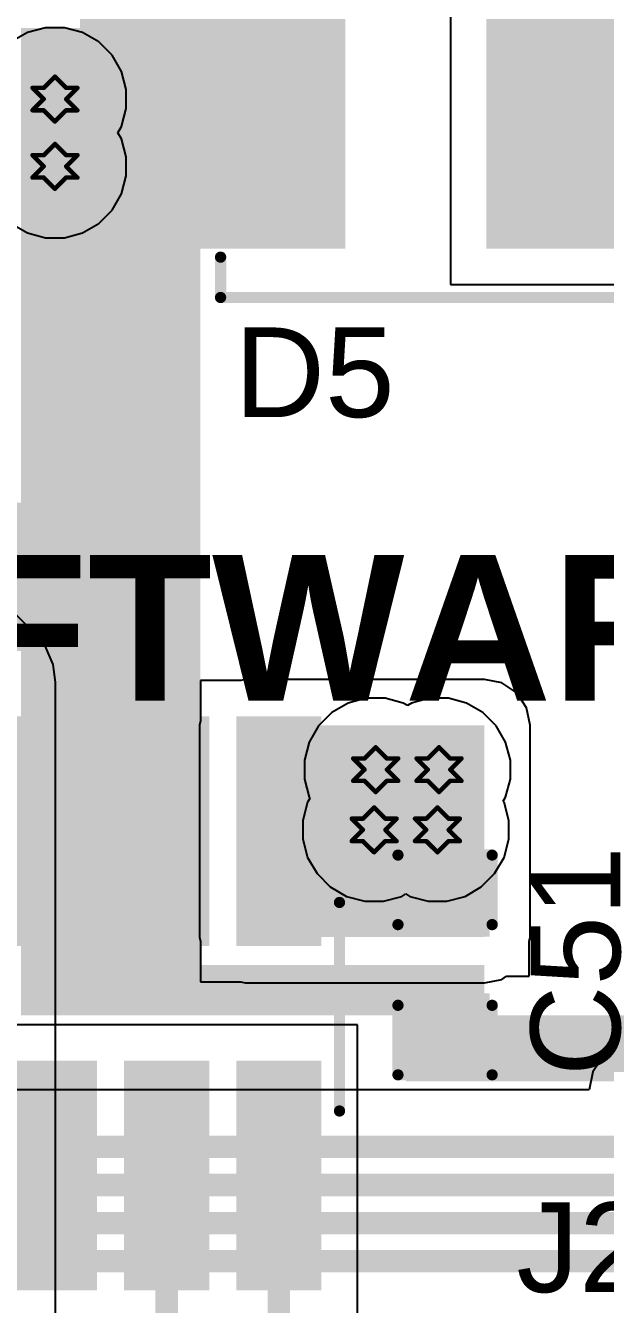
# Model space of a CAD drawing. Header units: inches. Extents: x -3 to 5437, y -3 to 5435.
# Drawn here: x 112.8 to 119.36, y 90.13 to 104.62 of the extents above; entities that cross this region are included whole.
import ezdxf

# ---------------------------------------------------------------- set-up
doc = ezdxf.new("R2010")
doc.units = ezdxf.units.IN
for name, color, linetype in [('Bottom Layer', 5, 'Continuous'), ('Bottom Solder', 6, 'Continuous'), ('Drill Drawing', 1, 'Continuous'), ('GND', 16, 'Continuous'), ('PWR', 76, 'Continuous'), ('Top Layer', 1, 'Continuous'), ('Top Overlay', 2, 'Continuous'), ('Top Paste', 8, 'Continuous'), ('Top Solder', 216, 'Continuous'), ('Via Holes', 16, 'Continuous')]:
    doc.layers.add(name, color=color, linetype=linetype)
doc.styles.add('Arial', font='', dxfattribs={"height": 0.2})
doc.styles.add('Arial_Bold', font='', dxfattribs={"height": 0.2})
doc.styles.get('Arial').set_extended_font_data('Arial')
doc.styles.get('Arial_Bold').set_extended_font_data('Arial', bold=True)

# ---------------------------------------------------------------- blocks, each defined once
blk = doc.blocks.new('SMB__116')
at = {"layer": 'Top Layer'}
for points in [[(-3.7, -1.2), (-3.7, 1.2), (-0.9, 1.2), (-0.9, -1.2)], [(0.9, -1.2), (0.9, 1.2), (3.7, 1.2), (3.7, -1.2)]]:
    blk.add_hatch(color=1, dxfattribs=at).paths.add_polyline_path(points)
at = {"layer": 'Top Overlay'}
for points in [[(2.591, 1.245), (4.826, 1.245), (4.826, 1.905), (2.591, 1.905)], [(3.734, -1.651), (4.826, -1.651), (4.826, 1.346), (3.734, 1.346)], [(2.591, -1.905), (4.826, -1.905), (4.826, -1.245), (2.591, -1.245)]]:
    blk.add_hatch(color=2, dxfattribs=at).paths.add_polyline_path(points)
at = {"layer": 'Top Paste'}
for points in [[(-3.7, -1.2), (-3.7, 1.2), (-0.9, 1.2), (-0.9, -1.2)], [(0.9, -1.2), (0.9, 1.2), (3.7, 1.2), (3.7, -1.2)]]:
    blk.add_hatch(color=8, dxfattribs=at).paths.add_polyline_path(points)
at = {"layer": 'Top Solder'}
for points in [[(-3.802, -1.302), (-3.802, 1.302), (-0.798, 1.302), (-0.798, -1.302)], [(0.798, -1.302), (0.798, 1.302), (3.802, 1.302), (3.802, -1.302)]]:
    blk.add_hatch(color=216, dxfattribs=at).paths.add_polyline_path(points)
at = {"layer": 'Top Overlay'}
for points in [[(-2.21, 1.854, 0.127, 0.127, 0), (2.591, 1.854, 0.127, 0.127, 0)], [(-2.21, 1.397, 0.127, 0.127, 0), (-2.21, 1.854, 0.127, 0.127, 0)], [(-2.21, -1.854, 0.127, 0.127, 0), (-2.21, -1.397, 0.127, 0.127, 0)], [(-2.21, -1.854, 0.127, 0.127, 0), (2.591, -1.854, 0.127, 0.127, 0)]]:
    blk.add_lwpolyline(points, format="xyseb", dxfattribs=at)
for points in [[(-2.242, 1.854, 0.0635, 0.0635, 1), (-2.178, 1.854, 0.0635, 0.0635, 1)], [(-2.242, 1.854, 0.0635, 0.0635, 1), (-2.178, 1.854, 0.0635, 0.0635, 1)], [(2.559, 1.854, 0.0635, 0.0635, 1), (2.623, 1.854, 0.0635, 0.0635, 1)], [(-2.242, 1.397, 0.0635, 0.0635, 1), (-2.178, 1.397, 0.0635, 0.0635, 1)], [(-2.242, -1.397, 0.0635, 0.0635, 1), (-2.178, -1.397, 0.0635, 0.0635, 1)], [(-2.242, -1.854, 0.0635, 0.0635, 1), (-2.178, -1.854, 0.0635, 0.0635, 1)], [(-2.242, -1.854, 0.0635, 0.0635, 1), (-2.178, -1.854, 0.0635, 0.0635, 1)], [(2.559, -1.854, 0.0635, 0.0635, 1), (2.623, -1.854, 0.0635, 0.0635, 1)]]:
    blk.add_lwpolyline(points, format="xyseb", close=True, dxfattribs=at)
blk = doc.blocks.new('20021121_00010C4LF__224')
at = {"layer": 'Top Layer'}
for points in [[(-2.92, 3.15), (-2.16, 3.15), (-2.16, 0.75), (-2.92, 0.75)], [(-1.65, 3.15), (-0.89, 3.15), (-0.89, 0.75), (-1.65, 0.75)], [(-0.38, 3.15), (0.38, 3.15), (0.38, 0.75), (-0.38, 0.75)], [(0.89, 3.15), (1.65, 3.15), (1.65, 0.75), (0.89, 0.75)], [(2.16, 3.15), (2.92, 3.15), (2.92, 0.75), (2.16, 0.75)], [(-2.92, -0.75), (-2.16, -0.75), (-2.16, -3.15), (-2.92, -3.15)], [(-1.65, -0.75), (-0.89, -0.75), (-0.89, -3.15), (-1.65, -3.15)], [(-0.38, -0.75), (0.38, -0.75), (0.38, -3.15), (-0.38, -3.15)], [(0.89, -0.75), (1.65, -0.75), (1.65, -3.15), (0.89, -3.15)], [(2.16, -0.75), (2.92, -0.75), (2.92, -3.15), (2.16, -3.15)]]:
    blk.add_hatch(color=1, dxfattribs=at).paths.add_polyline_path(points)
at = {"layer": 'Top Paste'}
for points in [[(-2.92, 3.15), (-2.16, 3.15), (-2.16, 0.75), (-2.92, 0.75)], [(-1.65, 3.15), (-0.89, 3.15), (-0.89, 0.75), (-1.65, 0.75)], [(-0.38, 3.15), (0.38, 3.15), (0.38, 0.75), (-0.38, 0.75)], [(0.89, 3.15), (1.65, 3.15), (1.65, 0.75), (0.89, 0.75)], [(2.16, 3.15), (2.92, 3.15), (2.92, 0.75), (2.16, 0.75)], [(-2.92, -0.75), (-2.16, -0.75), (-2.16, -3.15), (-2.92, -3.15)], [(-1.65, -0.75), (-0.89, -0.75), (-0.89, -3.15), (-1.65, -3.15)], [(-0.38, -0.75), (0.38, -0.75), (0.38, -3.15), (-0.38, -3.15)], [(0.89, -0.75), (1.65, -0.75), (1.65, -3.15), (0.89, -3.15)], [(2.16, -0.75), (2.92, -0.75), (2.92, -3.15), (2.16, -3.15)]]:
    blk.add_hatch(color=8, dxfattribs=at).paths.add_polyline_path(points)
at = {"layer": 'Top Solder'}
for points in [[(-3.022, 3.252), (-2.058, 3.252), (-2.058, 0.648), (-3.022, 0.648)], [(-1.752, 3.252), (-0.788, 3.252), (-0.788, 0.648), (-1.752, 0.648)], [(-0.482, 3.252), (0.482, 3.252), (0.482, 0.648), (-0.482, 0.648)], [(0.788, 3.252), (1.752, 3.252), (1.752, 0.648), (0.788, 0.648)], [(2.058, 3.252), (3.022, 3.252), (3.022, 0.648), (2.058, 0.648)], [(-3.022, -0.648), (-2.058, -0.648), (-2.058, -3.252), (-3.022, -3.252)], [(-1.752, -0.648), (-0.788, -0.648), (-0.788, -3.252), (-1.752, -3.252)], [(-0.482, -0.648), (0.482, -0.648), (0.482, -3.252), (-0.482, -3.252)], [(0.788, -0.648), (1.752, -0.648), (1.752, -3.252), (0.788, -3.252)], [(2.058, -0.648), (3.022, -0.648), (3.022, -3.252), (2.058, -3.252)]]:
    blk.add_hatch(color=216, dxfattribs=at).paths.add_polyline_path(points)
at = {"layer": 'Top Overlay'}
for points in [[(-3.226, 1.219, 0.127, 0.127, 0), (-3.226, -1.143, 0.127, 0.127, 0)], [(3.226, 1.219, 0.127, 0.127, 0), (3.226, -1.143, 0.127, 0.127, 0)]]:
    blk.add_lwpolyline(points, format="xyseb", dxfattribs=at)
for points in [[(-3.258, 1.219, 0.0635, 0.0635, 1), (-3.194, 1.219, 0.0635, 0.0635, 1)], [(3.194, 1.219, 0.0635, 0.0635, 1), (3.258, 1.219, 0.0635, 0.0635, 1)], [(-3.258, -1.143, 0.0635, 0.0635, 1), (-3.194, -1.143, 0.0635, 0.0635, 1)], [(3.194, -1.143, 0.0635, 0.0635, 1), (3.258, -1.143, 0.0635, 0.0635, 1)], [(-3.175, -1.956, 0.254, 0.254, 1), (-3.429, -1.956, 0.254, 0.254, 1)], [(-3.493, -1.956, 0.127, 0.127, 1), (-3.365, -1.956, 0.127, 0.127, 1)], [(-3.239, -1.956, 0.127, 0.127, 1), (-3.111, -1.956, 0.127, 0.127, 1)]]:
    blk.add_lwpolyline(points, format="xyseb", close=True, dxfattribs=at)
blk = doc.blocks.new('C__0603_467')
at = {"layer": 'Top Layer'}
for points in [[(-0.381, 0.445), (-0.381, -0.445), (-1.143, -0.445), (-1.143, 0.445)], [(1.143, 0.445), (1.143, -0.445), (0.381, -0.445), (0.381, 0.445)]]:
    blk.add_hatch(color=1, dxfattribs=at).paths.add_polyline_path(points)
at = {"layer": 'Top Paste'}
for points in [[(-0.381, 0.445), (-0.381, -0.445), (-1.143, -0.445), (-1.143, 0.445)], [(1.143, 0.445), (1.143, -0.445), (0.381, -0.445), (0.381, 0.445)]]:
    blk.add_hatch(color=8, dxfattribs=at).paths.add_polyline_path(points)
at = {"layer": 'Top Solder'}
for points in [[(-0.321, 0.504), (-0.321, -0.504), (-1.203, -0.504), (-1.203, 0.504)], [(1.203, 0.504), (1.203, -0.504), (0.321, -0.504), (0.321, 0.504)]]:
    blk.add_hatch(color=216, dxfattribs=at).paths.add_polyline_path(points)
at = {"layer": 'Top Overlay'}
for points in [[(-0.457, 0.533, 0.127, 0.127, 0), (-1.245, 0.533, 0.127, 0.127, 0)], [(-1.245, -0.533, 0.127, 0.127, 0), (-1.245, 0.533, 0.127, 0.127, 0)], [(1.245, 0.533, 0.127, 0.127, 0), (0.457, 0.533, 0.127, 0.127, 0)], [(1.245, -0.533, 0.127, 0.127, 0), (1.245, 0.533, 0.127, 0.127, 0)], [(-0.457, -0.533, 0.127, 0.127, 0), (-1.245, -0.533, 0.127, 0.127, 0)], [(1.245, -0.533, 0.127, 0.127, 0), (0.457, -0.533, 0.127, 0.127, 0)]]:
    blk.add_lwpolyline(points, format="xyseb", dxfattribs=at)
for points in [[(-1.276, 0.533, 0.0635, 0.0635, 1), (-1.213, 0.533, 0.0635, 0.0635, 1)], [(-1.276, 0.533, 0.0635, 0.0635, 1), (-1.213, 0.533, 0.0635, 0.0635, 1)], [(-0.489, 0.533, 0.0635, 0.0635, 1), (-0.425, 0.533, 0.0635, 0.0635, 1)], [(0.425, 0.533, 0.0635, 0.0635, 1), (0.489, 0.533, 0.0635, 0.0635, 1)], [(1.213, 0.533, 0.0635, 0.0635, 1), (1.276, 0.533, 0.0635, 0.0635, 1)], [(1.213, 0.533, 0.0635, 0.0635, 1), (1.276, 0.533, 0.0635, 0.0635, 1)], [(-1.276, -0.533, 0.0635, 0.0635, 1), (-1.213, -0.533, 0.0635, 0.0635, 1)], [(-1.276, -0.533, 0.0635, 0.0635, 1), (-1.213, -0.533, 0.0635, 0.0635, 1)], [(-0.489, -0.533, 0.0635, 0.0635, 1), (-0.425, -0.533, 0.0635, 0.0635, 1)], [(0.425, -0.533, 0.0635, 0.0635, 1), (0.489, -0.533, 0.0635, 0.0635, 1)], [(1.213, -0.533, 0.0635, 0.0635, 1), (1.276, -0.533, 0.0635, 0.0635, 1)], [(1.213, -0.533, 0.0635, 0.0635, 1), (1.276, -0.533, 0.0635, 0.0635, 1)]]:
    blk.add_lwpolyline(points, format="xyseb", close=True, dxfattribs=at)

msp = doc.modelspace()

# ---------------------------------------------------------------- hatches: boundary and pattern name
at = {"layer": 'Bottom Layer'}
h = msp.add_hatch(color=5, dxfattribs=at)
edge = h.paths.add_edge_path()
edge.add_arc((113.133, 103.785), 0.3, 0, 360)
h = msp.add_hatch(color=5, dxfattribs=at)
edge = h.paths.add_edge_path()
edge.add_arc((113.133, 103.023), 0.3, 0, 360)
h = msp.add_hatch(color=5, dxfattribs=at)
edge = h.paths.add_edge_path()
edge.add_arc((116.764, 96.19), 0.3, 0, 360)
h = msp.add_hatch(color=5, dxfattribs=at)
edge = h.paths.add_edge_path()
edge.add_arc((117.48, 96.19), 0.3, 0, 360)
h = msp.add_hatch(color=5, dxfattribs=at)
edge = h.paths.add_edge_path()
edge.add_arc((116.746, 95.508), 0.3, 0, 360)
h = msp.add_hatch(color=5, dxfattribs=at)
edge = h.paths.add_edge_path()
edge.add_arc((117.463, 95.508), 0.3, 0, 360)
at = {"layer": 'Bottom Solder'}
h = msp.add_hatch(color=6, dxfattribs=at)
edge = h.paths.add_edge_path()
edge.add_arc((113.133, 103.785), 0.15, 0, 360)
h = msp.add_hatch(color=6, dxfattribs=at)
edge = h.paths.add_edge_path()
edge.add_arc((113.133, 103.023), 0.15, 0, 360)
h = msp.add_hatch(color=6, dxfattribs=at)
edge = h.paths.add_edge_path()
edge.add_arc((116.764, 96.19), 0.15, 0, 360)
h = msp.add_hatch(color=6, dxfattribs=at)
edge = h.paths.add_edge_path()
edge.add_arc((117.48, 96.19), 0.15, 0, 360)
h = msp.add_hatch(color=6, dxfattribs=at)
edge = h.paths.add_edge_path()
edge.add_arc((116.746, 95.508), 0.15, 0, 360)
h = msp.add_hatch(color=6, dxfattribs=at)
edge = h.paths.add_edge_path()
edge.add_arc((117.463, 95.508), 0.15, 0, 360)
at = {"layer": 'GND'}
h = msp.add_hatch(color=16, dxfattribs=at)
edge = h.paths.add_edge_path()
edge.add_arc((113.133, 103.785), 0.3, 0, 360)
h = msp.add_hatch(color=16, dxfattribs=at)
edge = h.paths.add_edge_path()
edge.add_arc((113.133, 103.023), 0.3, 0, 360)
h = msp.add_hatch(color=16, dxfattribs=at)
edge = h.paths.add_edge_path()
edge.add_arc((116.764, 96.19), 0.3, 0, 360)
h = msp.add_hatch(color=16, dxfattribs=at)
edge = h.paths.add_edge_path()
edge.add_arc((117.48, 96.19), 0.3, 0, 360)
h = msp.add_hatch(color=16, dxfattribs=at)
edge = h.paths.add_edge_path()
edge.add_arc((116.746, 95.508), 0.3, 0, 360)
h = msp.add_hatch(color=16, dxfattribs=at)
edge = h.paths.add_edge_path()
edge.add_arc((117.463, 95.508), 0.3, 0, 360)
at = {"layer": 'PWR'}
h = msp.add_hatch(color=76, dxfattribs=at)
edge = h.paths.add_edge_path()
edge.add_arc((113.133, 103.785), 0.3, 0, 360)
h = msp.add_hatch(color=76, dxfattribs=at)
edge = h.paths.add_edge_path()
edge.add_arc((113.133, 103.023), 0.3, 0, 360)
h = msp.add_hatch(color=76, dxfattribs=at)
edge = h.paths.add_edge_path()
edge.add_arc((116.764, 96.19), 0.3, 0, 360)
h = msp.add_hatch(color=76, dxfattribs=at)
edge = h.paths.add_edge_path()
edge.add_arc((117.48, 96.19), 0.3, 0, 360)
h = msp.add_hatch(color=76, dxfattribs=at)
edge = h.paths.add_edge_path()
edge.add_arc((116.746, 95.508), 0.3, 0, 360)
h = msp.add_hatch(color=76, dxfattribs=at)
edge = h.paths.add_edge_path()
edge.add_arc((117.463, 95.508), 0.3, 0, 360)
at = {"layer": 'Top Layer'}
for points in [[(114.778, 104.592), (112.748, 104.592), (112.748, 93.597), (114.778, 93.597)], [(110.208, 97.533), (113.966, 97.533), (113.966, 99.213), (110.208, 99.213)], [(115.288, 94.293), (117.994, 94.293), (117.994, 96.693), (115.288, 96.693)], [(112.748, 93.409), (117.994, 93.409), (117.994, 93.978), (112.748, 93.978)], [(117.105, 92.66), (117.994, 92.66), (117.994, 93.978), (117.105, 93.978)], [(117.105, 92.66), (128.448, 92.66), (128.448, 93.409), (117.105, 93.409)]]:
    msp.add_hatch(color=1, dxfattribs=at).paths.add_polyline_path(points)
h = msp.add_hatch(color=1, dxfattribs=at)
edge = h.paths.add_edge_path()
edge.add_arc((113.133, 103.785), 0.3, 0, 360)
h = msp.add_hatch(color=1, dxfattribs=at)
edge = h.paths.add_edge_path()
edge.add_arc((113.133, 103.023), 0.3, 0, 360)
h = msp.add_hatch(color=1, dxfattribs=at)
edge = h.paths.add_edge_path()
edge.add_arc((116.764, 96.19), 0.3, 0, 360)
h = msp.add_hatch(color=1, dxfattribs=at)
edge = h.paths.add_edge_path()
edge.add_arc((117.48, 96.19), 0.3, 0, 360)
h = msp.add_hatch(color=1, dxfattribs=at)
edge = h.paths.add_edge_path()
edge.add_arc((116.746, 95.508), 0.3, 0, 360)
h = msp.add_hatch(color=1, dxfattribs=at)
edge = h.paths.add_edge_path()
edge.add_arc((117.463, 95.508), 0.3, 0, 360)
at = {"layer": 'Top Solder'}
h = msp.add_hatch(color=216, dxfattribs=at)
edge = h.paths.add_edge_path()
edge.add_arc((113.133, 103.785), 0.15, 0, 360)
h = msp.add_hatch(color=216, dxfattribs=at)
edge = h.paths.add_edge_path()
edge.add_arc((113.133, 103.023), 0.15, 0, 360)
h = msp.add_hatch(color=216, dxfattribs=at)
edge = h.paths.add_edge_path()
edge.add_arc((116.764, 96.19), 0.15, 0, 360)
h = msp.add_hatch(color=216, dxfattribs=at)
edge = h.paths.add_edge_path()
edge.add_arc((117.48, 96.19), 0.15, 0, 360)
h = msp.add_hatch(color=216, dxfattribs=at)
edge = h.paths.add_edge_path()
edge.add_arc((116.746, 95.508), 0.15, 0, 360)
h = msp.add_hatch(color=216, dxfattribs=at)
edge = h.paths.add_edge_path()
edge.add_arc((117.463, 95.508), 0.15, 0, 360)
at = {"layer": 'Via Holes'}
h = msp.add_hatch(color=7, dxfattribs=at)
edge = h.paths.add_edge_path()
edge.add_arc((113.133, 103.785), 0.15, 0, 360)
h = msp.add_hatch(color=7, dxfattribs=at)
edge = h.paths.add_edge_path()
edge.add_arc((113.133, 103.023), 0.15, 0, 360)
h = msp.add_hatch(color=7, dxfattribs=at)
edge = h.paths.add_edge_path()
edge.add_arc((116.764, 96.19), 0.15, 0, 360)
h = msp.add_hatch(color=7, dxfattribs=at)
edge = h.paths.add_edge_path()
edge.add_arc((117.48, 96.19), 0.15, 0, 360)
h = msp.add_hatch(color=7, dxfattribs=at)
edge = h.paths.add_edge_path()
edge.add_arc((116.746, 95.508), 0.15, 0, 360)
h = msp.add_hatch(color=7, dxfattribs=at)
edge = h.paths.add_edge_path()
edge.add_arc((117.463, 95.508), 0.15, 0, 360)

# ---------------------------------------------------------------- linework, layer by layer
at = {"layer": 'Bottom Layer'}
for p, q in [((116.452, 96.943), (116.268, 96.836)), ((116.657, 96.998), (116.452, 96.943)), ((116.87, 96.998), (116.657, 96.998)), ((117.076, 96.943), (116.87, 96.998)), ((117.122, 96.916), (117.076, 96.943)), ((117.168, 96.943), (117.122, 96.916)), ((117.374, 96.998), (117.168, 96.943)), ((117.587, 96.998), (117.374, 96.998)), ((117.792, 96.943), (117.587, 96.998)), ((117.976, 96.836), (117.792, 96.943)), ((116.268, 96.836), (116.117, 96.686)), ((118.127, 96.686), (117.976, 96.836)), ((116.117, 96.686), (116.011, 96.502)), ((118.233, 96.502), (118.127, 96.686)), ((116.011, 96.502), (115.956, 96.296)), ((118.288, 96.296), (118.233, 96.502)), ((115.956, 96.296), (115.956, 96.083)), ((118.288, 96.083), (118.288, 96.296)), ((115.956, 96.083), (116.011, 95.878)), ((118.233, 95.878), (118.288, 96.083)), ((115.993, 95.82), (115.938, 95.615)), ((116.019, 95.864), (115.993, 95.82)), ((116.011, 95.878), (116.019, 95.864)), ((118.208, 95.834), (118.233, 95.878)), ((118.216, 95.82), (118.208, 95.834)), ((118.271, 95.615), (118.216, 95.82)), ((115.938, 95.615), (115.938, 95.402)), ((118.271, 95.402), (118.271, 95.615)), ((115.938, 95.402), (115.993, 95.196)), ((118.216, 95.196), (118.271, 95.402)), ((115.993, 95.196), (116.1, 95.012)), ((118.109, 95.012), (118.216, 95.196)), ((116.1, 95.012), (116.25, 94.862)), ((117.959, 94.862), (118.109, 95.012)), ((116.25, 94.862), (116.434, 94.755)), ((116.434, 94.755), (116.64, 94.7)), ((116.853, 94.7), (117.058, 94.755)), ((117.058, 94.755), (117.105, 94.782)), ((117.105, 94.782), (117.151, 94.755)), ((117.151, 94.755), (117.356, 94.7)), ((117.569, 94.7), (117.775, 94.755)), ((117.775, 94.755), (117.959, 94.862)), ((116.64, 94.7), (116.853, 94.7)), ((117.356, 94.7), (117.569, 94.7)), ((119.513, 93.128), (119.361, 92.976)), ((119.361, 92.976), (119.221, 92.766)), ((119.221, 92.766), (119.181, 92.565)), ((119.181, 92.565), (110.445, 92.565))]:
    msp.add_line(p, q, dxfattribs=at)
for points in [[(110.176, 91.918, 0.254, 0.254, 0), (118.78, 91.918, 0.254, 0.254, 0)], [(118.78, 91.918, 0.254, 0.254, 0), (119.666, 91.918, 0.254, 0.254, 0)], [(109.998, 91.486, 0.254, 0.254, 0), (137.94, 91.486, 0.254, 0.254, 0)], [(109.819, 91.054, 0.254, 0.254, 0), (137.761, 91.054, 0.254, 0.254, 0)], [(109.64, 90.622, 0.254, 0.254, 0), (137.582, 90.622, 0.254, 0.254, 0)]]:
    msp.add_lwpolyline(points, format="xyseb", dxfattribs=at)
msp.add_lwpolyline([(118.716, 91.918, 0.127, 0.127, 1), (118.843, 91.918, 0.127, 0.127, 1)], format="xyseb", close=True, dxfattribs=at)
msp.add_lwpolyline([(118.716, 91.918, 0.127, 0.127, 1), (118.843, 91.918, 0.127, 0.127, 1)], format="xyseb", close=True, dxfattribs=at)
at = {"layer": 'Drill Drawing'}
for points in [[(113.006, 103.912, 0.0508, 0.0508, 0), (113.133, 104.039, 0.0508, 0.0508, 0)], [(113.133, 104.039, 0.0508, 0.0508, 0), (113.26, 103.912, 0.0508, 0.0508, 0)], [(112.879, 103.912, 0.0508, 0.0508, 0), (113.006, 103.785, 0.0508, 0.0508, 0)], [(112.879, 103.912, 0.0508, 0.0508, 0), (113.006, 103.912, 0.0508, 0.0508, 0)], [(113.26, 103.912, 0.0508, 0.0508, 0), (113.387, 103.912, 0.0508, 0.0508, 0)], [(113.26, 103.785, 0.0508, 0.0508, 0), (113.387, 103.912, 0.0508, 0.0508, 0)], [(112.879, 103.658, 0.0508, 0.0508, 0), (113.006, 103.785, 0.0508, 0.0508, 0)], [(113.26, 103.785, 0.0508, 0.0508, 0), (113.387, 103.658, 0.0508, 0.0508, 0)], [(112.879, 103.658, 0.0508, 0.0508, 0), (113.006, 103.658, 0.0508, 0.0508, 0)], [(113.006, 103.658, 0.0508, 0.0508, 0), (113.133, 103.531, 0.0508, 0.0508, 0)], [(113.133, 103.531, 0.0508, 0.0508, 0), (113.26, 103.658, 0.0508, 0.0508, 0)], [(113.26, 103.658, 0.0508, 0.0508, 0), (113.387, 103.658, 0.0508, 0.0508, 0)], [(113.006, 103.15, 0.0508, 0.0508, 0), (113.133, 103.277, 0.0508, 0.0508, 0)], [(113.133, 103.277, 0.0508, 0.0508, 0), (113.26, 103.15, 0.0508, 0.0508, 0)], [(112.879, 103.15, 0.0508, 0.0508, 0), (113.006, 103.023, 0.0508, 0.0508, 0)], [(112.879, 103.15, 0.0508, 0.0508, 0), (113.006, 103.15, 0.0508, 0.0508, 0)], [(113.26, 103.15, 0.0508, 0.0508, 0), (113.387, 103.15, 0.0508, 0.0508, 0)], [(113.26, 103.023, 0.0508, 0.0508, 0), (113.387, 103.15, 0.0508, 0.0508, 0)], [(112.879, 102.896, 0.0508, 0.0508, 0), (113.006, 103.023, 0.0508, 0.0508, 0)], [(113.26, 103.023, 0.0508, 0.0508, 0), (113.387, 102.896, 0.0508, 0.0508, 0)], [(112.879, 102.896, 0.0508, 0.0508, 0), (113.006, 102.896, 0.0508, 0.0508, 0)], [(113.006, 102.896, 0.0508, 0.0508, 0), (113.133, 102.769, 0.0508, 0.0508, 0)], [(113.133, 102.769, 0.0508, 0.0508, 0), (113.26, 102.896, 0.0508, 0.0508, 0)], [(113.26, 102.896, 0.0508, 0.0508, 0), (113.387, 102.896, 0.0508, 0.0508, 0)], [(116.637, 96.317, 0.0508, 0.0508, 0), (116.764, 96.444, 0.0508, 0.0508, 0)], [(116.764, 96.444, 0.0508, 0.0508, 0), (116.891, 96.317, 0.0508, 0.0508, 0)], [(117.353, 96.317, 0.0508, 0.0508, 0), (117.48, 96.444, 0.0508, 0.0508, 0)], [(117.48, 96.444, 0.0508, 0.0508, 0), (117.607, 96.317, 0.0508, 0.0508, 0)], [(116.51, 96.317, 0.0508, 0.0508, 0), (116.637, 96.19, 0.0508, 0.0508, 0)], [(116.51, 96.317, 0.0508, 0.0508, 0), (116.637, 96.317, 0.0508, 0.0508, 0)], [(116.891, 96.317, 0.0508, 0.0508, 0), (117.018, 96.317, 0.0508, 0.0508, 0)], [(116.891, 96.19, 0.0508, 0.0508, 0), (117.018, 96.317, 0.0508, 0.0508, 0)], [(117.226, 96.317, 0.0508, 0.0508, 0), (117.353, 96.19, 0.0508, 0.0508, 0)], [(117.226, 96.317, 0.0508, 0.0508, 0), (117.353, 96.317, 0.0508, 0.0508, 0)], [(117.607, 96.317, 0.0508, 0.0508, 0), (117.734, 96.317, 0.0508, 0.0508, 0)], [(117.607, 96.19, 0.0508, 0.0508, 0), (117.734, 96.317, 0.0508, 0.0508, 0)], [(116.51, 96.063, 0.0508, 0.0508, 0), (116.637, 96.19, 0.0508, 0.0508, 0)], [(116.891, 96.19, 0.0508, 0.0508, 0), (117.018, 96.063, 0.0508, 0.0508, 0)], [(117.226, 96.063, 0.0508, 0.0508, 0), (117.353, 96.19, 0.0508, 0.0508, 0)], [(117.607, 96.19, 0.0508, 0.0508, 0), (117.734, 96.063, 0.0508, 0.0508, 0)], [(116.51, 96.063, 0.0508, 0.0508, 0), (116.637, 96.063, 0.0508, 0.0508, 0)], [(116.637, 96.063, 0.0508, 0.0508, 0), (116.764, 95.936, 0.0508, 0.0508, 0)], [(116.764, 95.936, 0.0508, 0.0508, 0), (116.891, 96.063, 0.0508, 0.0508, 0)], [(116.891, 96.063, 0.0508, 0.0508, 0), (117.018, 96.063, 0.0508, 0.0508, 0)], [(117.226, 96.063, 0.0508, 0.0508, 0), (117.353, 96.063, 0.0508, 0.0508, 0)], [(117.353, 96.063, 0.0508, 0.0508, 0), (117.48, 95.936, 0.0508, 0.0508, 0)], [(117.48, 95.936, 0.0508, 0.0508, 0), (117.607, 96.063, 0.0508, 0.0508, 0)], [(117.607, 96.063, 0.0508, 0.0508, 0), (117.734, 96.063, 0.0508, 0.0508, 0)], [(116.619, 95.635, 0.0508, 0.0508, 0), (116.746, 95.762, 0.0508, 0.0508, 0)], [(116.746, 95.762, 0.0508, 0.0508, 0), (116.873, 95.635, 0.0508, 0.0508, 0)], [(117.336, 95.635, 0.0508, 0.0508, 0), (117.463, 95.762, 0.0508, 0.0508, 0)], [(117.463, 95.762, 0.0508, 0.0508, 0), (117.59, 95.635, 0.0508, 0.0508, 0)], [(116.492, 95.635, 0.0508, 0.0508, 0), (116.619, 95.508, 0.0508, 0.0508, 0)], [(116.492, 95.635, 0.0508, 0.0508, 0), (116.619, 95.635, 0.0508, 0.0508, 0)], [(116.873, 95.635, 0.0508, 0.0508, 0), (117, 95.635, 0.0508, 0.0508, 0)], [(116.873, 95.508, 0.0508, 0.0508, 0), (117, 95.635, 0.0508, 0.0508, 0)], [(117.209, 95.635, 0.0508, 0.0508, 0), (117.336, 95.508, 0.0508, 0.0508, 0)], [(117.209, 95.635, 0.0508, 0.0508, 0), (117.336, 95.635, 0.0508, 0.0508, 0)], [(117.59, 95.635, 0.0508, 0.0508, 0), (117.717, 95.635, 0.0508, 0.0508, 0)], [(117.59, 95.508, 0.0508, 0.0508, 0), (117.717, 95.635, 0.0508, 0.0508, 0)], [(116.492, 95.381, 0.0508, 0.0508, 0), (116.619, 95.508, 0.0508, 0.0508, 0)], [(116.873, 95.508, 0.0508, 0.0508, 0), (117, 95.381, 0.0508, 0.0508, 0)], [(117.209, 95.381, 0.0508, 0.0508, 0), (117.336, 95.508, 0.0508, 0.0508, 0)], [(117.59, 95.508, 0.0508, 0.0508, 0), (117.717, 95.381, 0.0508, 0.0508, 0)], [(116.492, 95.381, 0.0508, 0.0508, 0), (116.619, 95.381, 0.0508, 0.0508, 0)], [(116.619, 95.381, 0.0508, 0.0508, 0), (116.746, 95.254, 0.0508, 0.0508, 0)], [(116.746, 95.254, 0.0508, 0.0508, 0), (116.873, 95.381, 0.0508, 0.0508, 0)], [(116.873, 95.381, 0.0508, 0.0508, 0), (117, 95.381, 0.0508, 0.0508, 0)], [(117.209, 95.381, 0.0508, 0.0508, 0), (117.336, 95.381, 0.0508, 0.0508, 0)], [(117.336, 95.381, 0.0508, 0.0508, 0), (117.463, 95.254, 0.0508, 0.0508, 0)], [(117.463, 95.254, 0.0508, 0.0508, 0), (117.59, 95.381, 0.0508, 0.0508, 0)], [(117.59, 95.381, 0.0508, 0.0508, 0), (117.717, 95.381, 0.0508, 0.0508, 0)]]:
    msp.add_lwpolyline(points, format="xyseb", dxfattribs=at)
for points in [[(113.121, 104.039, 0.0254, 0.0254, 1), (113.146, 104.039, 0.0254, 0.0254, 1)], [(113.121, 104.039, 0.0254, 0.0254, 1), (113.146, 104.039, 0.0254, 0.0254, 1)], [(112.867, 103.912, 0.0254, 0.0254, 1), (112.892, 103.912, 0.0254, 0.0254, 1)], [(112.867, 103.912, 0.0254, 0.0254, 1), (112.892, 103.912, 0.0254, 0.0254, 1)], [(112.994, 103.912, 0.0254, 0.0254, 1), (113.019, 103.912, 0.0254, 0.0254, 1)], [(112.994, 103.912, 0.0254, 0.0254, 1), (113.019, 103.912, 0.0254, 0.0254, 1)], [(113.248, 103.912, 0.0254, 0.0254, 1), (113.273, 103.912, 0.0254, 0.0254, 1)], [(113.248, 103.912, 0.0254, 0.0254, 1), (113.273, 103.912, 0.0254, 0.0254, 1)], [(113.375, 103.912, 0.0254, 0.0254, 1), (113.4, 103.912, 0.0254, 0.0254, 1)], [(113.375, 103.912, 0.0254, 0.0254, 1), (113.4, 103.912, 0.0254, 0.0254, 1)], [(112.994, 103.785, 0.0254, 0.0254, 1), (113.019, 103.785, 0.0254, 0.0254, 1)], [(112.994, 103.785, 0.0254, 0.0254, 1), (113.019, 103.785, 0.0254, 0.0254, 1)], [(113.248, 103.785, 0.0254, 0.0254, 1), (113.273, 103.785, 0.0254, 0.0254, 1)], [(113.248, 103.785, 0.0254, 0.0254, 1), (113.273, 103.785, 0.0254, 0.0254, 1)], [(112.867, 103.658, 0.0254, 0.0254, 1), (112.892, 103.658, 0.0254, 0.0254, 1)], [(112.867, 103.658, 0.0254, 0.0254, 1), (112.892, 103.658, 0.0254, 0.0254, 1)], [(112.994, 103.658, 0.0254, 0.0254, 1), (113.019, 103.658, 0.0254, 0.0254, 1)], [(112.994, 103.658, 0.0254, 0.0254, 1), (113.019, 103.658, 0.0254, 0.0254, 1)], [(113.248, 103.658, 0.0254, 0.0254, 1), (113.273, 103.658, 0.0254, 0.0254, 1)], [(113.248, 103.658, 0.0254, 0.0254, 1), (113.273, 103.658, 0.0254, 0.0254, 1)], [(113.375, 103.658, 0.0254, 0.0254, 1), (113.4, 103.658, 0.0254, 0.0254, 1)], [(113.375, 103.658, 0.0254, 0.0254, 1), (113.4, 103.658, 0.0254, 0.0254, 1)], [(113.121, 103.531, 0.0254, 0.0254, 1), (113.146, 103.531, 0.0254, 0.0254, 1)], [(113.121, 103.531, 0.0254, 0.0254, 1), (113.146, 103.531, 0.0254, 0.0254, 1)], [(113.121, 103.277, 0.0254, 0.0254, 1), (113.146, 103.277, 0.0254, 0.0254, 1)], [(113.121, 103.277, 0.0254, 0.0254, 1), (113.146, 103.277, 0.0254, 0.0254, 1)], [(112.867, 103.15, 0.0254, 0.0254, 1), (112.892, 103.15, 0.0254, 0.0254, 1)], [(112.867, 103.15, 0.0254, 0.0254, 1), (112.892, 103.15, 0.0254, 0.0254, 1)], [(112.994, 103.15, 0.0254, 0.0254, 1), (113.019, 103.15, 0.0254, 0.0254, 1)], [(112.994, 103.15, 0.0254, 0.0254, 1), (113.019, 103.15, 0.0254, 0.0254, 1)], [(113.248, 103.15, 0.0254, 0.0254, 1), (113.273, 103.15, 0.0254, 0.0254, 1)], [(113.248, 103.15, 0.0254, 0.0254, 1), (113.273, 103.15, 0.0254, 0.0254, 1)], [(113.375, 103.15, 0.0254, 0.0254, 1), (113.4, 103.15, 0.0254, 0.0254, 1)], [(113.375, 103.15, 0.0254, 0.0254, 1), (113.4, 103.15, 0.0254, 0.0254, 1)], [(112.994, 103.023, 0.0254, 0.0254, 1), (113.019, 103.023, 0.0254, 0.0254, 1)], [(112.994, 103.023, 0.0254, 0.0254, 1), (113.019, 103.023, 0.0254, 0.0254, 1)], [(113.248, 103.023, 0.0254, 0.0254, 1), (113.273, 103.023, 0.0254, 0.0254, 1)], [(113.248, 103.023, 0.0254, 0.0254, 1), (113.273, 103.023, 0.0254, 0.0254, 1)], [(112.867, 102.896, 0.0254, 0.0254, 1), (112.892, 102.896, 0.0254, 0.0254, 1)], [(112.867, 102.896, 0.0254, 0.0254, 1), (112.892, 102.896, 0.0254, 0.0254, 1)], [(112.994, 102.896, 0.0254, 0.0254, 1), (113.019, 102.896, 0.0254, 0.0254, 1)], [(112.994, 102.896, 0.0254, 0.0254, 1), (113.019, 102.896, 0.0254, 0.0254, 1)], [(113.248, 102.896, 0.0254, 0.0254, 1), (113.273, 102.896, 0.0254, 0.0254, 1)], [(113.248, 102.896, 0.0254, 0.0254, 1), (113.273, 102.896, 0.0254, 0.0254, 1)], [(113.375, 102.896, 0.0254, 0.0254, 1), (113.4, 102.896, 0.0254, 0.0254, 1)], [(113.375, 102.896, 0.0254, 0.0254, 1), (113.4, 102.896, 0.0254, 0.0254, 1)], [(113.121, 102.769, 0.0254, 0.0254, 1), (113.146, 102.769, 0.0254, 0.0254, 1)], [(113.121, 102.769, 0.0254, 0.0254, 1), (113.146, 102.769, 0.0254, 0.0254, 1)], [(116.751, 96.444, 0.0254, 0.0254, 1), (116.776, 96.444, 0.0254, 0.0254, 1)], [(116.751, 96.444, 0.0254, 0.0254, 1), (116.776, 96.444, 0.0254, 0.0254, 1)], [(117.468, 96.444, 0.0254, 0.0254, 1), (117.493, 96.444, 0.0254, 0.0254, 1)], [(117.468, 96.444, 0.0254, 0.0254, 1), (117.493, 96.444, 0.0254, 0.0254, 1)], [(116.497, 96.317, 0.0254, 0.0254, 1), (116.522, 96.317, 0.0254, 0.0254, 1)], [(116.497, 96.317, 0.0254, 0.0254, 1), (116.522, 96.317, 0.0254, 0.0254, 1)], [(116.624, 96.317, 0.0254, 0.0254, 1), (116.65, 96.317, 0.0254, 0.0254, 1)], [(116.624, 96.317, 0.0254, 0.0254, 1), (116.65, 96.317, 0.0254, 0.0254, 1)], [(116.878, 96.317, 0.0254, 0.0254, 1), (116.903, 96.317, 0.0254, 0.0254, 1)], [(116.878, 96.317, 0.0254, 0.0254, 1), (116.903, 96.317, 0.0254, 0.0254, 1)], [(117.005, 96.317, 0.0254, 0.0254, 1), (117.031, 96.317, 0.0254, 0.0254, 1)], [(117.005, 96.317, 0.0254, 0.0254, 1), (117.031, 96.317, 0.0254, 0.0254, 1)], [(117.214, 96.317, 0.0254, 0.0254, 1), (117.239, 96.317, 0.0254, 0.0254, 1)], [(117.214, 96.317, 0.0254, 0.0254, 1), (117.239, 96.317, 0.0254, 0.0254, 1)], [(117.341, 96.317, 0.0254, 0.0254, 1), (117.366, 96.317, 0.0254, 0.0254, 1)], [(117.341, 96.317, 0.0254, 0.0254, 1), (117.366, 96.317, 0.0254, 0.0254, 1)], [(117.595, 96.317, 0.0254, 0.0254, 1), (117.62, 96.317, 0.0254, 0.0254, 1)], [(117.595, 96.317, 0.0254, 0.0254, 1), (117.62, 96.317, 0.0254, 0.0254, 1)], [(117.722, 96.317, 0.0254, 0.0254, 1), (117.747, 96.317, 0.0254, 0.0254, 1)], [(117.722, 96.317, 0.0254, 0.0254, 1), (117.747, 96.317, 0.0254, 0.0254, 1)], [(116.624, 96.19, 0.0254, 0.0254, 1), (116.65, 96.19, 0.0254, 0.0254, 1)], [(116.624, 96.19, 0.0254, 0.0254, 1), (116.65, 96.19, 0.0254, 0.0254, 1)], [(116.878, 96.19, 0.0254, 0.0254, 1), (116.903, 96.19, 0.0254, 0.0254, 1)], [(116.878, 96.19, 0.0254, 0.0254, 1), (116.903, 96.19, 0.0254, 0.0254, 1)], [(117.341, 96.19, 0.0254, 0.0254, 1), (117.366, 96.19, 0.0254, 0.0254, 1)], [(117.341, 96.19, 0.0254, 0.0254, 1), (117.366, 96.19, 0.0254, 0.0254, 1)], [(117.595, 96.19, 0.0254, 0.0254, 1), (117.62, 96.19, 0.0254, 0.0254, 1)], [(117.595, 96.19, 0.0254, 0.0254, 1), (117.62, 96.19, 0.0254, 0.0254, 1)], [(116.497, 96.063, 0.0254, 0.0254, 1), (116.522, 96.063, 0.0254, 0.0254, 1)], [(116.497, 96.063, 0.0254, 0.0254, 1), (116.522, 96.063, 0.0254, 0.0254, 1)], [(116.624, 96.063, 0.0254, 0.0254, 1), (116.65, 96.063, 0.0254, 0.0254, 1)], [(116.624, 96.063, 0.0254, 0.0254, 1), (116.65, 96.063, 0.0254, 0.0254, 1)], [(116.878, 96.063, 0.0254, 0.0254, 1), (116.903, 96.063, 0.0254, 0.0254, 1)], [(116.878, 96.063, 0.0254, 0.0254, 1), (116.903, 96.063, 0.0254, 0.0254, 1)], [(117.005, 96.063, 0.0254, 0.0254, 1), (117.031, 96.063, 0.0254, 0.0254, 1)], [(117.005, 96.063, 0.0254, 0.0254, 1), (117.031, 96.063, 0.0254, 0.0254, 1)], [(117.214, 96.063, 0.0254, 0.0254, 1), (117.239, 96.063, 0.0254, 0.0254, 1)], [(117.214, 96.063, 0.0254, 0.0254, 1), (117.239, 96.063, 0.0254, 0.0254, 1)], [(117.341, 96.063, 0.0254, 0.0254, 1), (117.366, 96.063, 0.0254, 0.0254, 1)], [(117.341, 96.063, 0.0254, 0.0254, 1), (117.366, 96.063, 0.0254, 0.0254, 1)], [(117.595, 96.063, 0.0254, 0.0254, 1), (117.62, 96.063, 0.0254, 0.0254, 1)], [(117.595, 96.063, 0.0254, 0.0254, 1), (117.62, 96.063, 0.0254, 0.0254, 1)], [(117.722, 96.063, 0.0254, 0.0254, 1), (117.747, 96.063, 0.0254, 0.0254, 1)], [(117.722, 96.063, 0.0254, 0.0254, 1), (117.747, 96.063, 0.0254, 0.0254, 1)], [(116.751, 95.936, 0.0254, 0.0254, 1), (116.776, 95.936, 0.0254, 0.0254, 1)], [(116.751, 95.936, 0.0254, 0.0254, 1), (116.776, 95.936, 0.0254, 0.0254, 1)], [(117.468, 95.936, 0.0254, 0.0254, 1), (117.493, 95.936, 0.0254, 0.0254, 1)], [(117.468, 95.936, 0.0254, 0.0254, 1), (117.493, 95.936, 0.0254, 0.0254, 1)], [(116.734, 95.762, 0.0254, 0.0254, 1), (116.759, 95.762, 0.0254, 0.0254, 1)], [(116.734, 95.762, 0.0254, 0.0254, 1), (116.759, 95.762, 0.0254, 0.0254, 1)], [(117.45, 95.762, 0.0254, 0.0254, 1), (117.475, 95.762, 0.0254, 0.0254, 1)], [(117.45, 95.762, 0.0254, 0.0254, 1), (117.475, 95.762, 0.0254, 0.0254, 1)], [(116.48, 95.635, 0.0254, 0.0254, 1), (116.505, 95.635, 0.0254, 0.0254, 1)], [(116.48, 95.635, 0.0254, 0.0254, 1), (116.505, 95.635, 0.0254, 0.0254, 1)], [(116.607, 95.635, 0.0254, 0.0254, 1), (116.632, 95.635, 0.0254, 0.0254, 1)], [(116.607, 95.635, 0.0254, 0.0254, 1), (116.632, 95.635, 0.0254, 0.0254, 1)], [(116.861, 95.635, 0.0254, 0.0254, 1), (116.886, 95.635, 0.0254, 0.0254, 1)], [(116.861, 95.635, 0.0254, 0.0254, 1), (116.886, 95.635, 0.0254, 0.0254, 1)], [(116.988, 95.635, 0.0254, 0.0254, 1), (117.013, 95.635, 0.0254, 0.0254, 1)], [(116.988, 95.635, 0.0254, 0.0254, 1), (117.013, 95.635, 0.0254, 0.0254, 1)], [(117.196, 95.635, 0.0254, 0.0254, 1), (117.221, 95.635, 0.0254, 0.0254, 1)], [(117.196, 95.635, 0.0254, 0.0254, 1), (117.221, 95.635, 0.0254, 0.0254, 1)], [(117.323, 95.635, 0.0254, 0.0254, 1), (117.348, 95.635, 0.0254, 0.0254, 1)], [(117.323, 95.635, 0.0254, 0.0254, 1), (117.348, 95.635, 0.0254, 0.0254, 1)], [(117.577, 95.635, 0.0254, 0.0254, 1), (117.602, 95.635, 0.0254, 0.0254, 1)], [(117.577, 95.635, 0.0254, 0.0254, 1), (117.602, 95.635, 0.0254, 0.0254, 1)], [(117.704, 95.635, 0.0254, 0.0254, 1), (117.729, 95.635, 0.0254, 0.0254, 1)], [(117.704, 95.635, 0.0254, 0.0254, 1), (117.729, 95.635, 0.0254, 0.0254, 1)], [(116.607, 95.508, 0.0254, 0.0254, 1), (116.632, 95.508, 0.0254, 0.0254, 1)], [(116.607, 95.508, 0.0254, 0.0254, 1), (116.632, 95.508, 0.0254, 0.0254, 1)], [(116.861, 95.508, 0.0254, 0.0254, 1), (116.886, 95.508, 0.0254, 0.0254, 1)], [(116.861, 95.508, 0.0254, 0.0254, 1), (116.886, 95.508, 0.0254, 0.0254, 1)], [(117.323, 95.508, 0.0254, 0.0254, 1), (117.348, 95.508, 0.0254, 0.0254, 1)], [(117.323, 95.508, 0.0254, 0.0254, 1), (117.348, 95.508, 0.0254, 0.0254, 1)], [(117.577, 95.508, 0.0254, 0.0254, 1), (117.602, 95.508, 0.0254, 0.0254, 1)], [(117.577, 95.508, 0.0254, 0.0254, 1), (117.602, 95.508, 0.0254, 0.0254, 1)], [(116.48, 95.381, 0.0254, 0.0254, 1), (116.505, 95.381, 0.0254, 0.0254, 1)], [(116.48, 95.381, 0.0254, 0.0254, 1), (116.505, 95.381, 0.0254, 0.0254, 1)], [(116.607, 95.381, 0.0254, 0.0254, 1), (116.632, 95.381, 0.0254, 0.0254, 1)], [(116.607, 95.381, 0.0254, 0.0254, 1), (116.632, 95.381, 0.0254, 0.0254, 1)], [(116.861, 95.381, 0.0254, 0.0254, 1), (116.886, 95.381, 0.0254, 0.0254, 1)], [(116.861, 95.381, 0.0254, 0.0254, 1), (116.886, 95.381, 0.0254, 0.0254, 1)], [(116.988, 95.381, 0.0254, 0.0254, 1), (117.013, 95.381, 0.0254, 0.0254, 1)], [(116.988, 95.381, 0.0254, 0.0254, 1), (117.013, 95.381, 0.0254, 0.0254, 1)], [(117.196, 95.381, 0.0254, 0.0254, 1), (117.221, 95.381, 0.0254, 0.0254, 1)], [(117.196, 95.381, 0.0254, 0.0254, 1), (117.221, 95.381, 0.0254, 0.0254, 1)], [(117.323, 95.381, 0.0254, 0.0254, 1), (117.348, 95.381, 0.0254, 0.0254, 1)], [(117.323, 95.381, 0.0254, 0.0254, 1), (117.348, 95.381, 0.0254, 0.0254, 1)], [(117.577, 95.381, 0.0254, 0.0254, 1), (117.602, 95.381, 0.0254, 0.0254, 1)], [(117.577, 95.381, 0.0254, 0.0254, 1), (117.602, 95.381, 0.0254, 0.0254, 1)], [(117.704, 95.381, 0.0254, 0.0254, 1), (117.729, 95.381, 0.0254, 0.0254, 1)], [(117.704, 95.381, 0.0254, 0.0254, 1), (117.729, 95.381, 0.0254, 0.0254, 1)], [(116.734, 95.254, 0.0254, 0.0254, 1), (116.759, 95.254, 0.0254, 0.0254, 1)], [(116.734, 95.254, 0.0254, 0.0254, 1), (116.759, 95.254, 0.0254, 0.0254, 1)], [(117.45, 95.254, 0.0254, 0.0254, 1), (117.475, 95.254, 0.0254, 0.0254, 1)], [(117.45, 95.254, 0.0254, 0.0254, 1), (117.475, 95.254, 0.0254, 0.0254, 1)]]:
    msp.add_lwpolyline(points, format="xyseb", close=True, dxfattribs=at)
at = {"layer": 'GND'}
for p, q in [((116.452, 96.943), (116.268, 96.836)), ((116.657, 96.998), (116.452, 96.943)), ((116.87, 96.998), (116.657, 96.998)), ((117.076, 96.943), (116.87, 96.998)), ((117.122, 96.916), (117.076, 96.943)), ((117.168, 96.943), (117.122, 96.916)), ((117.374, 96.998), (117.168, 96.943)), ((117.587, 96.998), (117.374, 96.998)), ((117.792, 96.943), (117.587, 96.998)), ((117.976, 96.836), (117.792, 96.943)), ((116.268, 96.836), (116.117, 96.686)), ((118.127, 96.686), (117.976, 96.836)), ((116.117, 96.686), (116.011, 96.502)), ((118.233, 96.502), (118.127, 96.686)), ((116.011, 96.502), (115.956, 96.296)), ((118.288, 96.296), (118.233, 96.502)), ((115.956, 96.296), (115.956, 96.083)), ((118.288, 96.083), (118.288, 96.296)), ((115.956, 96.083), (116.011, 95.878)), ((118.233, 95.878), (118.288, 96.083)), ((115.993, 95.82), (115.938, 95.615)), ((116.019, 95.864), (115.993, 95.82)), ((116.011, 95.878), (116.019, 95.864)), ((118.208, 95.834), (118.233, 95.878)), ((118.216, 95.82), (118.208, 95.834)), ((118.271, 95.615), (118.216, 95.82)), ((115.938, 95.615), (115.938, 95.402)), ((118.271, 95.402), (118.271, 95.615)), ((115.938, 95.402), (115.993, 95.196)), ((118.216, 95.196), (118.271, 95.402)), ((115.993, 95.196), (116.1, 95.012)), ((118.109, 95.012), (118.216, 95.196)), ((116.1, 95.012), (116.25, 94.862)), ((117.959, 94.862), (118.109, 95.012)), ((116.25, 94.862), (116.434, 94.755)), ((116.434, 94.755), (116.64, 94.7)), ((116.853, 94.7), (117.058, 94.755)), ((117.058, 94.755), (117.105, 94.782)), ((117.105, 94.782), (117.151, 94.755)), ((117.151, 94.755), (117.356, 94.7)), ((117.569, 94.7), (117.775, 94.755)), ((117.775, 94.755), (117.959, 94.862)), ((116.64, 94.7), (116.853, 94.7)), ((117.356, 94.7), (117.569, 94.7))]:
    msp.add_line(p, q, dxfattribs=at)
at = {"layer": 'PWR'}
for p, q in [((113.027, 104.593), (112.822, 104.538)), ((113.24, 104.593), (113.027, 104.593)), ((113.445, 104.538), (113.24, 104.593)), ((112.822, 104.538), (112.637, 104.432)), ((113.63, 104.432), (113.445, 104.538)), ((113.78, 104.281), (113.63, 104.432)), ((113.886, 104.097), (113.78, 104.281)), ((113.941, 103.892), (113.886, 104.097)), ((113.941, 103.679), (113.941, 103.892)), ((113.886, 103.473), (113.941, 103.679)), ((113.846, 103.404), (113.886, 103.473)), ((113.886, 103.335), (113.846, 103.404)), ((113.941, 103.13), (113.886, 103.335)), ((113.941, 102.917), (113.941, 103.13)), ((113.886, 102.711), (113.941, 102.917)), ((113.78, 102.527), (113.886, 102.711)), ((113.63, 102.377), (113.78, 102.527)), ((112.637, 102.377), (112.822, 102.27)), ((112.822, 102.27), (113.027, 102.215)), ((113.24, 102.215), (113.445, 102.27)), ((113.445, 102.27), (113.63, 102.377)), ((113.027, 102.215), (113.24, 102.215)), ((112.913, 97.725), (111.848, 98.791)), ((113.035, 97.566), (112.913, 97.725)), ((113.112, 97.381), (113.035, 97.566)), ((113.138, 97.182), (113.112, 97.381)), ((113.138, 87.703), (113.138, 97.182)), ((113.138, 97.182), (113.138, 97.182))]:
    msp.add_line(p, q, dxfattribs=at)
at = {"layer": 'Top Layer'}
for p, q in [((117.61, 105.1), (117.61, 101.684)), ((117.61, 101.684), (121.426, 101.684)), ((115.238, 97.201), (114.78, 97.201)), ((114.78, 97.201), (114.78, 96.743)), ((115.288, 97.211), (115.238, 97.201)), ((117.994, 97.211), (115.288, 97.211)), ((118.192, 97.172), (117.994, 97.211)), ((118.36, 97.06), (118.192, 97.172)), ((118.472, 96.891), (118.36, 97.06)), ((118.511, 96.693), (118.472, 96.891)), ((114.78, 96.743), (114.77, 96.693)), ((114.77, 96.693), (114.77, 94.293)), ((118.511, 94.293), (118.511, 96.693)), ((114.77, 94.293), (114.78, 94.243)), ((114.78, 94.243), (114.78, 93.785)), ((118.502, 94.243), (118.511, 94.293)), ((118.502, 93.851), (118.502, 94.243)), ((114.78, 93.785), (115.238, 93.785)), ((115.238, 93.785), (115.288, 93.775)), ((115.288, 93.775), (117.994, 93.775)), ((117.994, 93.775), (118.192, 93.815)), ((118.192, 93.815), (118.246, 93.851)), ((118.246, 93.851), (118.502, 93.851)), ((116.556, 93.301), (109.7, 93.301)), ((116.556, 89.885), (116.556, 93.301))]:
    msp.add_line(p, q, dxfattribs=at)
for points in [[(114.398, 91.593, 0.635, 0.635, 0), (114.419, 91.573, 0.635, 0.635, 0)], [(114.398, 89.201, 0.254, 0.254, 0), (114.398, 91.593, 0.254, 0.254, 0)], [(115.668, 89.201, 0.254, 0.254, 0), (115.668, 91.593, 0.254, 0.254, 0)]]:
    msp.add_lwpolyline(points, format="xyseb", dxfattribs=at)
for points in [[(114.239, 91.593, 0.318, 0.318, 1), (114.557, 91.593, 0.318, 0.318, 1)], [(114.26, 91.573, 0.318, 0.318, 1), (114.578, 91.573, 0.318, 0.318, 1)], [(114.335, 91.593, 0.127, 0.127, 1), (114.462, 91.593, 0.127, 0.127, 1)], [(115.605, 91.593, 0.127, 0.127, 1), (115.732, 91.593, 0.127, 0.127, 1)]]:
    msp.add_lwpolyline(points, format="xyseb", close=True, dxfattribs=at)

# ---------------------------------------------------------------- block references
msp.add_blockref('SMB__116', (117.218, 103.392))
for name, p, rotation in [('20021121_00010C4LF__224', (113.128, 93.543), 180), ('C__0603_467', (117.549, 93.978), 270)]:
    msp.add_blockref(name, p, dxfattribs=dict(rotation=rotation))

# ---------------------------------------------------------------- texts
at = {"layer": 'Top Overlay', "style": 'Arial'}
for s, p in [('D5', (115.165, 100.183)), ('J24', (118.356, 90.272))]:
    msp.add_text(s, height=1.016, dxfattribs=at).set_placement(p)
at = {"layer": 'Top Overlay'}
for s, height, rotation, style, p in [('SOFTWARE', 1.651, 360, 'Arial_Bold', (108.763, 96.972)), ('C51', 1.016, 90, 'Arial', (119.532, 92.719))]:
    msp.add_text(s, height=height, rotation=rotation, dxfattribs=dict(at, style=style)).set_placement(p)

doc.saveas('drawing.dxf')
